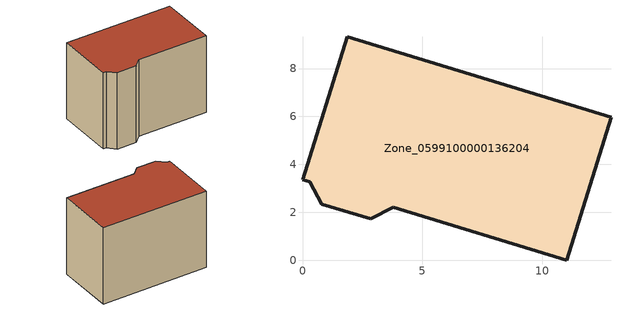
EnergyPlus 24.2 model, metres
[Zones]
Zone_0599100000136204
 floor ground (C_G): 2.85,1.73 0.81,2.35 0.31,3.27 0,3.37 1.86,9.33 12.86,5.96 11.02,0 3.79,2.21 z0
 wall outside (C_F): 0.81,2.35 2.85,1.73 3.79,2.21 11.02,0 12.86,5.96 1.86,9.33 0,3.37 0.31,3.27 0.81,2.35 z0:8.4
 roof outside (C_R): 11.02,0 12.86,5.96 1.86,9.33 0,3.37 0.31,3.27 0.81,2.35 2.85,1.73 3.79,2.21 z8.4
[BUILDING]
Pand.0599100000136204: North Axis=0; Terrain=City; Loads Convergence Tolerance Value=0.04; Temperature Convergence Tolerance Value=0.4; Solar Distribution=FullExterior; Maximum Number of Warmup Days=25; Minimum Number of Warmup Days=1
[Site:Location]
Rotterdam.The.Hague.AP_ZH_NLD Design_Conditions: Latitude=51.96; Longitude=4.45; Time Zone=1; Elevation=-4.5
[SITE:GROUNDTEMPERATURE:BUILDINGSURFACE]
18, 18, 18, 18, 18, 18, 18, 18, 18, 18, 18, 18
[MATERIAL] Thermal Absorptance=0.9; Solar Absorptance=0.7; Visible Absorptance=0.7
Name | Roughness | Thickness | Conductivity | Density | Specific Heat
G.TC.1946 | MediumSmooth | 0.15 | 1 | 540 | 1210
F.TC.1946 | Rough | 0.3 | 0.857143 | 1920 | 840
R.TC.1946 | MediumRough | 0.2 | 0.909091 | 1500 | 1000
[CONSTRUCTION]
C_G: G.TC.1946
C_F: F.TC.1946
C_R: R.TC.1946
[ZONE]
Zone_0599100000136204: Type=1; Multiplier=1; Ceiling Height=Autocalculate; Volume=Autocalculate; Floor Area=autocalculate; Part of Total Floor Area=Yes
[ZONEINFILTRATION:DESIGNFLOWRATE]
Infil_Zone_0599100000136204: Zone or ZoneList or Space or SpaceList=Zone_0599100000136204; Schedule=AlwaysOn; Design Flow Rate Calculation Method=Flow/Area; Flow Rate per Floor Area=0.003; Constant Term Coefficient=1; Temperature Term Coefficient=0; Velocity Term Coefficient=0; Velocity Squared Term Coefficient=0
[HVACTEMPLATE:ZONE:IDEALLOADSAIRSYSTEM]
Zone_0599100000136204: Maximum Heating Supply Air Temperature=50; Minimum Cooling Supply Air Temperature=13; Maximum Heating Supply Air Humidity Ratio=0.0156; Minimum Cooling Supply Air Humidity Ratio=0.0077; Heating Limit=NoLimit; Cooling Limit=NoLimit; Dehumidification Control Type=ConstantSensibleHeatRatio; Cooling Sensible Heat Ratio=0.7; Dehumidification Setpoint=60; Humidification Control Type=None; Humidification Setpoint=30; Outdoor Air Method=None; Outdoor Air Flow Rate per Person=0.00944; Outdoor Air Flow Rate per Zone Floor Area=0; Outdoor Air Flow Rate per Zone=0; Demand Controlled Ventilation Type=None; Outdoor Air Economizer Type=NoEconomizer; Heat Recovery Type=None; Sensible Heat Recovery Effectiveness=0.7; Latent Heat Recovery Effectiveness=0.65
[ZONECONTROL:THERMOSTAT]
ThermostatControl_Zone_0599100000136204: Zone or ZoneList=Zone_0599100000136204; Control Type Schedule=DualSetpointControlType; Control 1=Thermostat_Zone_0599100000136204; Temperature Difference Between Cutout And Setpoint=0
[THERMOSTATSETPOINT:DUALSETPOINT]
Thermostat_Zone_0599100000136204: Heating Setpoint Temperature Schedule=HeatingSetpoint_Zone_0599100000136204; Cooling Setpoint Temperature Schedule=CoolingSetpoint_Zone_0599100000136204
[SCHEDULE:COMPACT]
HeatingSetpoint_Zone_0599100000136204: Through: 12/31, For: AllDays, Until: 24:00, 21
CoolingSetpoint_Zone_0599100000136204: Through: 12/31, For: AllDays, Until: 24:00, 24
DualSetpointControlType: Through: 12/31, For: AllDays, Until: 24:00, 4
AlwaysOn: Through: 12/31, For: AllDays, Until: 24:00, 1
